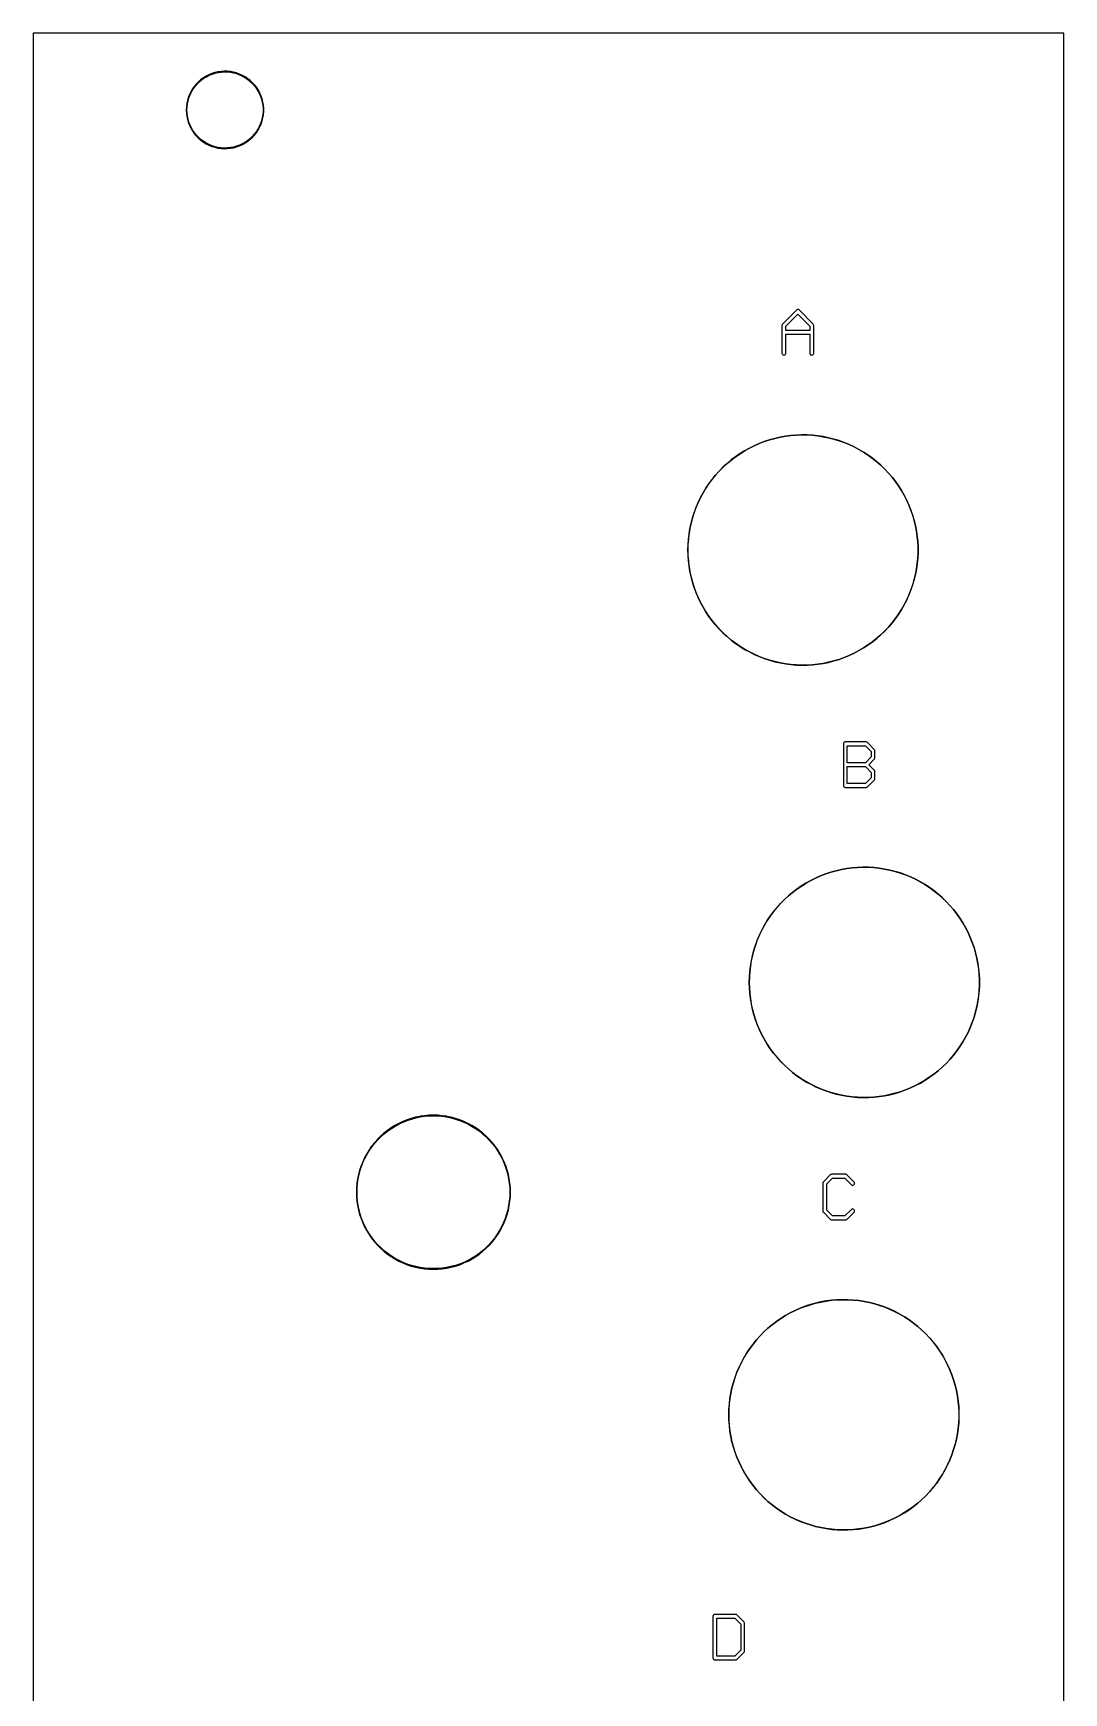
# Model space of a CAD drawing. Extents: x 7 to 47, y 9 to 138.
# Drawn here: x 6.9 to 47.2, y 72.9 to 137.8 of the extents above; entities that cross this region are included whole.
import ezdxf

# ---------------------------------------------------------------- set-up
doc = ezdxf.new("R2010")
doc.units = 0

msp = doc.modelspace()

# ---------------------------------------------------------------- linework, layer by layer
at = {"color": 5, "true_color": 0x0000ff}
msp.add_polyline3d([(47.19574, 9.25322, 0), (47.19574, 137.75436, 0), (6.89355, 137.75436, 0), (6.89355, 9.25322, 0), (47.19574, 9.25322, 0)], close=True, dxfattribs=at)
at = {"color": 34, "true_color": 0x008000}
for points in [[(6.89356, 9.25322, 0), (47.19574, 9.25322, 0), (47.19574, 137.75436, 0), (6.89356, 137.75436, 0), (6.89356, 9.25322, 0)], [(14.24177, 136.26083, 0), (14.11985, 136.24305, 0), (14.11593, 136.24243, 0), (13.99655, 136.21449, 0), (13.87971, 136.17893, 0), (13.76541, 136.13321, 0), (13.76187, 136.1314, 0), (13.65265, 136.07552, 0), (13.54851, 136.01203, 0), (13.45199, 135.93837, 0), (13.35801, 135.85709, 0), (13.26884, 135.76792, 0), (13.19264, 135.67393, 0), (13.12152, 135.57488, 0), (13.05802, 135.4682, 0), (13.05622, 135.46466, 0), (13.00542, 135.3529, 0), (12.9597, 135.2386, 0), (12.92668, 135.12176, 0), (12.90128, 135.00237, 0), (12.90065, 134.99846, 0), (12.88542, 134.87654, 0), (12.88034, 134.75461, 0), (12.88542, 134.6327, 0), (12.90065, 134.51077, 0), (12.90128, 134.50684, 0), (12.92668, 134.38747, 0), (12.9597, 134.27063, 0), (13.00542, 134.15633, 0), (13.05622, 134.04457, 0), (13.05802, 134.04103, 0), (13.12152, 133.93435, 0), (13.19264, 133.83528, 0), (13.26884, 133.74131, 0), (13.27165, 133.73849, 0), (13.27167, 133.73848, 0), (13.35801, 133.65214, 0), (13.45199, 133.57086, 0), (13.54851, 133.4972, 0), (13.65265, 133.43369, 0), (13.76187, 133.37782, 0), (13.76541, 133.37602, 0), (13.87971, 133.3303, 0), (13.99655, 133.29473, 0), (14.11593, 133.26679, 0), (14.11985, 133.26618, 0), (14.24177, 133.2484, 0), (14.3637, 133.24078, 0), (14.48562, 133.24331, 0), (14.60753, 133.25602, 0), (14.61146, 133.25664, 0), (14.73338, 133.2795, 0), (14.85022, 133.30998, 0), (14.96452, 133.35316, 0), (15.07628, 133.40396, 0), (15.07982, 133.40575, 0), (15.1865, 133.46418, 0), (15.2881, 133.53276, 0), (15.38462, 133.60896, 0), (15.47352, 133.69278, 0), (15.47633, 133.69559, 0), (15.55761, 133.78702, 0), (15.63381, 133.88355, 0), (15.69985, 133.98768, 0), (15.75573, 134.09691, 0), (15.75753, 134.10045, 0), (15.80833, 134.21221, 0), (15.84643, 134.32651, 0), (15.87691, 134.44589, 0), (15.89723, 134.56781, 0), (15.89785, 134.57173, 0), (15.90802, 134.69366, 0), (15.90802, 134.81557, 0), (15.89785, 134.9375, 0), (15.89723, 134.94142, 0), (15.87691, 135.06334, 0), (15.84643, 135.18271, 0), (15.80833, 135.29702, 0), (15.75753, 135.40878, 0), (15.75573, 135.41232, 0), (15.69985, 135.52153, 0), (15.63381, 135.62567, 0), (15.55761, 135.72219, 0), (15.47633, 135.81364, 0), (15.47352, 135.81645, 0), (15.38462, 135.90027, 0), (15.2881, 135.97647, 0), (15.1865, 136.04505, 0), (15.07982, 136.10346, 0), (15.07628, 136.10526, 0), (14.96452, 136.15607, 0), (14.85022, 136.19925, 0), (14.73338, 136.22972, 0), (14.61146, 136.25259, 0), (14.60753, 136.25322, 0), (14.48562, 136.26592, 0), (14.3637, 136.26845, 0), (14.24177, 136.26083, 0)], [(14.60627, 133.28129, 0), (14.48562, 133.26871, 0), (14.3637, 133.26618, 0), (14.24177, 133.2738, 0), (14.12325, 133.29108, 0), (14.0044, 133.31889, 0), (13.88756, 133.35445, 0), (13.77336, 133.40013, 0), (13.66758, 133.45425, 0), (13.56344, 133.51775, 0), (13.46692, 133.59141, 0), (13.37301, 133.67262, 0), (13.28939, 133.75624, 0), (13.21319, 133.85022, 0), (13.14207, 133.94927, 0), (13.07938, 134.0546, 0), (13.02957, 134.16417, 0), (12.98385, 134.27848, 0), (12.95083, 134.39532, 0), (12.92577, 134.51312, 0), (12.91082, 134.6327, 0), (12.90574, 134.75461, 0), (12.91082, 134.87654, 0), (12.92577, 134.99611, 0), (12.95083, 135.11391, 0), (12.98385, 135.23075, 0), (13.02957, 135.34504, 0), (13.0794, 135.45466, 0), (13.14207, 135.55994, 0), (13.21319, 135.65901, 0), (13.28939, 135.75299, 0), (13.37294, 135.83654, 0), (13.46692, 135.91782, 0), (13.56344, 135.99148, 0), (13.66758, 136.05498, 0), (13.77336, 136.1091, 0), (13.88756, 136.15477, 0), (14.0044, 136.19034, 0), (14.12325, 136.21815, 0), (14.24177, 136.23543, 0), (14.3637, 136.24305, 0), (14.48562, 136.24052, 0), (14.60615, 136.22796, 0), (14.72553, 136.20558, 0), (14.84237, 136.17509, 0), (14.95667, 136.13192, 0), (15.06694, 136.0818, 0), (15.17157, 136.02449, 0), (15.27317, 135.95592, 0), (15.36969, 135.87972, 0), (15.45672, 135.79766, 0), (15.53706, 135.70727, 0), (15.61326, 135.61075, 0), (15.6793, 135.50661, 0), (15.73343, 135.40081, 0), (15.78418, 135.28917, 0), (15.82228, 135.17487, 0), (15.85276, 135.05549, 0), (15.87248, 134.9372, 0), (15.88262, 134.81557, 0), (15.88262, 134.69366, 0), (15.87248, 134.57203, 0), (15.85276, 134.45374, 0), (15.82228, 134.33436, 0), (15.78418, 134.22005, 0), (15.73347, 134.1085, 0), (15.6793, 134.00262, 0), (15.61326, 133.89848, 0), (15.53706, 133.80196, 0), (15.45666, 133.71151, 0), (15.36969, 133.62951, 0), (15.27317, 133.55331, 0), (15.17157, 133.48473, 0), (15.06694, 133.42743, 0), (14.95667, 133.37731, 0), (14.84237, 133.33412, 0), (14.72553, 133.30365, 0), (14.60627, 133.28129, 0)], [(36.18923, 126.3793, 0), (36.1784, 126.35806, 0), (36.17467, 126.33451, 0), (36.17467, 125.24994, 0), (36.1784, 125.22639, 0), (36.18923, 125.20515, 0), (36.20609, 125.18829, 0), (36.22733, 125.17746, 0), (36.25087, 125.17374, 0), (36.27442, 125.17746, 0), (36.29566, 125.18829, 0), (36.31252, 125.20515, 0), (36.32335, 125.22639, 0), (36.32707, 125.24994, 0), (36.32707, 125.98654, 0), (37.26179, 125.98654, 0), (37.26179, 125.24994, 0), (37.26552, 125.22639, 0), (37.27635, 125.20515, 0), (37.29321, 125.18829, 0), (37.31445, 125.17746, 0), (37.33799, 125.17374, 0), (37.36154, 125.17746, 0), (37.38277, 125.18829, 0), (37.39964, 125.20515, 0), (37.41046, 125.22639, 0), (37.41419, 125.24994, 0), (37.41419, 126.33451, 0), (37.41046, 126.35806, 0), (37.39964, 126.3793, 0), (36.85609, 126.92284, 0), (36.85608, 126.92286, 0), (36.83921, 126.93972, 0), (36.81798, 126.95055, 0), (36.79444, 126.95427, 0), (36.77089, 126.95055, 0), (36.74965, 126.93972, 0), (36.18923, 126.3793, 0)], [(37.26179, 126.13894, 0), (36.32707, 126.13894, 0), (36.32707, 126.30428, 0), (36.79444, 126.77165, 0), (37.26179, 126.30429, 0), (37.26179, 126.13894, 0)], [(36.72838, 122.04826, 0), (36.51757, 122.03048, 0), (36.30675, 122.00255, 0), (36.30636, 122.00248, 0), (36.09808, 121.96438, 0), (35.8898, 121.91866, 0), (35.68406, 121.86024, 0), (35.4834, 121.7942, 0), (35.28528, 121.718, 0), (35.0897, 121.63164, 0), (34.8992, 121.53766, 0), (34.89885, 121.53748, 0), (34.71343, 121.43588, 0), (34.53309, 121.32158, 0), (34.35783, 121.2022, 0), (34.18765, 121.07266, 0), (34.02509, 120.93804, 0), (33.86761, 120.79326, 0), (33.86733, 120.79298, 0), (33.72001, 120.64058, 0), (33.57777, 120.4831, 0), (33.44315, 120.318, 0), (33.31615, 120.14782, 0), (33.19677, 119.97256, 0), (33.08755, 119.78968, 0), (32.98595, 119.60172, 0), (32.98577, 119.60137, 0), (32.89432, 119.41087, 0), (32.81051, 119.21529, 0), (32.73684, 119.01463, 0), (32.67335, 118.81397, 0), (32.61746, 118.60823, 0), (32.57429, 118.39995, 0), (32.53873, 118.18913, 0), (32.53866, 118.18874, 0), (32.51327, 117.97792, 0), (32.49803, 117.76709, 0), (32.49295, 117.55373, 0), (32.49803, 117.34038, 0), (32.51327, 117.12955, 0), (32.53866, 116.91874, 0), (32.53873, 116.91834, 0), (32.57429, 116.70752, 0), (32.61746, 116.49924, 0), (32.67335, 116.2935, 0), (32.73684, 116.09284, 0), (32.81051, 115.89218, 0), (32.89432, 115.6966, 0), (32.98577, 115.5061, 0), (32.98595, 115.50575, 0), (33.08755, 115.31779, 0), (33.19677, 115.13491, 0), (33.31615, 114.95965, 0), (33.44315, 114.78947, 0), (33.57777, 114.62437, 0), (33.72001, 114.46689, 0), (33.86733, 114.31449, 0), (33.86761, 114.31421, 0), (34.02509, 114.16943, 0), (34.18765, 114.03481, 0), (34.35783, 113.90527, 0), (34.53309, 113.78589, 0), (34.71343, 113.67159, 0), (34.89885, 113.56999, 0), (34.8992, 113.56981, 0), (35.0897, 113.47583, 0), (35.28528, 113.38947, 0), (35.4834, 113.31327, 0), (35.68406, 113.24723, 0), (35.8898, 113.18881, 0), (36.09808, 113.14309, 0), (36.30636, 113.10499, 0), (36.30675, 113.10493, 0), (36.51757, 113.07699, 0), (36.72838, 113.05921, 0), (36.94175, 113.05158, 0), (37.15511, 113.05412, 0), (37.36594, 113.06683, 0), (37.57929, 113.08968, 0), (37.57969, 113.08975, 0), (37.78797, 113.12277, 0), (37.99625, 113.16341, 0), (38.20199, 113.21675, 0), (38.40773, 113.27771, 0), (38.60584, 113.34883, 0), (38.80397, 113.43011, 0), (38.99701, 113.52155, 0), (38.99736, 113.52173, 0), (39.18497, 113.62061, 0), (39.18531, 113.62079, 0), (39.3682, 113.72747, 0), (39.546, 113.84431, 0), (39.71871, 113.96877, 0), (39.88382, 114.10085, 0), (40.04384, 114.24055, 0), (40.19624, 114.38787, 0), (40.19652, 114.38815, 0), (40.34384, 114.54309, 0), (40.481, 114.70565, 0), (40.61307, 114.87329, 0), (40.735, 115.04601, 0), (40.8493, 115.22635, 0), (40.95344, 115.41177, 0), (41.0525, 115.59973, 0), (41.05268, 115.60008, 0), (41.13904, 115.79312, 0), (41.21777, 115.99124, 0), (41.28636, 116.1919, 0), (41.34732, 116.39764, 0), (41.39558, 116.60338, 0), (41.43622, 116.81166, 0), (41.43627, 116.81206, 0), (41.4667, 117.02248, 0), (41.46676, 117.02287, 0), (41.48708, 117.23623, 0), (41.49724, 117.44706, 0), (41.49724, 117.66041, 0), (41.48708, 117.87124, 0), (41.46676, 118.0846, 0), (41.43627, 118.29542, 0), (41.43622, 118.29581, 0), (41.39558, 118.50409, 0), (41.34732, 118.70983, 0), (41.28636, 118.91557, 0), (41.21777, 119.11623, 0), (41.13904, 119.31435, 0), (41.05268, 119.50739, 0), (41.0525, 119.50774, 0), (40.95362, 119.69535, 0), (40.95344, 119.6957, 0), (40.8493, 119.88112, 0), (40.735, 120.06146, 0), (40.61307, 120.23418, 0), (40.481, 120.40182, 0), (40.34384, 120.56438, 0), (40.19652, 120.71932, 0), (40.19624, 120.7196, 0), (40.04384, 120.86692, 0), (39.88382, 121.00662, 0), (39.71871, 121.1387, 0), (39.546, 121.26316, 0), (39.3682, 121.38, 0), (39.18531, 121.48668, 0), (38.99736, 121.58574, 0), (38.99701, 121.58592, 0), (38.80397, 121.67736, 0), (38.60584, 121.75864, 0), (38.40773, 121.82976, 0), (38.20199, 121.89072, 0), (37.99625, 121.94406, 0), (37.78797, 121.9847, 0), (37.78758, 121.98477, 0), (37.78756, 121.98477, 0), (37.57969, 122.01772, 0), (37.57929, 122.01779, 0), (37.36594, 122.04065, 0), (37.15511, 122.05335, 0), (36.94175, 122.05589, 0), (36.72838, 122.04826, 0)], [(37.36594, 113.06937, 0), (37.15511, 113.05666, 0), (36.94175, 113.05413, 0), (36.72838, 113.06175, 0), (36.51757, 113.07953, 0), (36.30681, 113.10746, 0), (36.09887, 113.1455, 0), (35.89059, 113.19122, 0), (35.68484, 113.24964, 0), (35.48419, 113.31568, 0), (35.28607, 113.39188, 0), (35.09049, 113.47824, 0), (34.90021, 113.57211, 0), (34.71492, 113.67364, 0), (34.53458, 113.78794, 0), (34.35931, 113.90732, 0), (34.18914, 114.03686, 0), (34.02658, 114.17148, 0), (33.86918, 114.31618, 0), (33.72206, 114.46838, 0), (33.57982, 114.62586, 0), (33.4452, 114.79096, 0), (33.31819, 114.96114, 0), (33.19882, 115.1364, 0), (33.08959, 115.31928, 0), (32.98811, 115.50704, 0), (32.89674, 115.69739, 0), (32.81292, 115.89297, 0), (32.73926, 116.09363, 0), (32.67575, 116.29429, 0), (32.61988, 116.50003, 0), (32.5767, 116.70831, 0), (32.54119, 116.91886, 0), (32.5158, 117.12955, 0), (32.50056, 117.34038, 0), (32.49548, 117.55373, 0), (32.50056, 117.76709, 0), (32.5158, 117.97792, 0), (32.54118, 118.18859, 0), (32.5767, 118.39916, 0), (32.61988, 118.60744, 0), (32.67575, 118.81318, 0), (32.73926, 119.01384, 0), (32.81292, 119.2145, 0), (32.89674, 119.41008, 0), (32.98811, 119.60043, 0), (33.08959, 119.78819, 0), (33.19882, 119.97107, 0), (33.31819, 120.14633, 0), (33.4452, 120.31651, 0), (33.57982, 120.48161, 0), (33.72206, 120.63909, 0), (33.86918, 120.79129, 0), (34.02658, 120.93599, 0), (34.18914, 121.07061, 0), (34.35931, 121.20015, 0), (34.53458, 121.31953, 0), (34.71492, 121.43383, 0), (34.90021, 121.53536, 0), (35.09049, 121.62923, 0), (35.28607, 121.71559, 0), (35.48419, 121.79179, 0), (35.68484, 121.85783, 0), (35.89059, 121.91625, 0), (36.09887, 121.96197, 0), (36.30701, 122.00004, 0), (36.51757, 122.02794, 0), (36.72838, 122.04572, 0), (36.94175, 122.05334, 0), (37.15511, 122.05081, 0), (37.36594, 122.03811, 0), (37.57929, 122.01524, 0), (37.57931, 122.01524, 0), (37.78718, 121.98229, 0), (37.99546, 121.94165, 0), (38.2012, 121.88831, 0), (38.40694, 121.82735, 0), (38.60506, 121.75623, 0), (38.80317, 121.67495, 0), (38.99604, 121.5836, 0), (39.18383, 121.48463, 0), (39.3667, 121.37795, 0), (39.54451, 121.26111, 0), (39.71723, 121.13665, 0), (39.88233, 121.00457, 0), (40.04235, 120.86487, 0), (40.19458, 120.71771, 0), (40.34179, 120.56289, 0), (40.47894, 120.40033, 0), (40.61103, 120.23269, 0), (40.73295, 120.05997, 0), (40.84725, 119.87963, 0), (40.95139, 119.69421, 0), (41.05026, 119.50661, 0), (41.05026, 119.5066, 0), (41.13662, 119.31356, 0), (41.21537, 119.11544, 0), (41.28394, 118.91478, 0), (41.34491, 118.70904, 0), (41.39317, 118.5033, 0), (41.43376, 118.29526, 0), (41.46423, 118.0846, 0), (41.48455, 117.87124, 0), (41.49471, 117.66041, 0), (41.49471, 117.44706, 0), (41.48455, 117.23623, 0), (41.46423, 117.02287, 0), (41.43376, 116.81218, 0), (41.39317, 116.60417, 0), (41.34491, 116.39843, 0), (41.28394, 116.19269, 0), (41.21537, 115.99203, 0), (41.13662, 115.79391, 0), (41.05026, 115.60087, 0), (40.95139, 115.41326, 0), (40.84725, 115.22784, 0), (40.73295, 115.0475, 0), (40.61103, 114.87478, 0), (40.47894, 114.70714, 0), (40.34179, 114.54458, 0), (40.19458, 114.38976, 0), (40.04235, 114.2426, 0), (39.88233, 114.1029, 0), (39.71723, 113.97082, 0), (39.54451, 113.84636, 0), (39.3667, 113.72952, 0), (39.18383, 113.62284, 0), (38.99604, 113.52387, 0), (38.80317, 113.43252, 0), (38.60506, 113.35124, 0), (38.40694, 113.28012, 0), (38.2012, 113.21916, 0), (37.99546, 113.16582, 0), (37.78718, 113.12518, 0), (37.57931, 113.09223, 0), (37.57929, 113.09223, 0), (37.36594, 113.06937, 0)], [(39.7974, 108.57577, 0), (39.80823, 108.59701, 0), (39.81196, 108.62055, 0), (39.81196, 108.89233, 0), (39.80823, 108.91588, 0), (39.7974, 108.93712, 0), (39.57253, 109.16412, 0), (39.7974, 109.39111, 0), (39.80823, 109.41235, 0), (39.81196, 109.4359, 0), (39.81196, 109.70513, 0), (39.80823, 109.72868, 0), (39.7974, 109.74992, 0), (39.52816, 110.0217, 0), (39.5113, 110.03856, 0), (39.49006, 110.04939, 0), (39.46652, 110.05311, 0), (38.65117, 110.05311, 0), (38.62763, 110.04939, 0), (38.60638, 110.03856, 0), (38.58953, 110.0217, 0), (38.5787, 110.00046, 0), (38.57497, 109.97691, 0), (38.57497, 108.35131, 0), (38.5787, 108.32777, 0), (38.58953, 108.30653, 0), (38.60638, 108.28967, 0), (38.62763, 108.27884, 0), (38.65117, 108.27511, 0), (39.46652, 108.27511, 0), (39.49006, 108.27884, 0), (39.5113, 108.28967, 0), (39.7974, 108.57577, 0)], [(39.43599, 109.24031, 0), (38.72737, 109.24031, 0), (38.72737, 109.90071, 0), (39.436, 109.90071, 0), (39.65956, 109.67504, 0), (39.65956, 109.46599, 0), (39.43599, 109.24031, 0)], [(39.43628, 108.42751, 0), (38.72737, 108.42751, 0), (38.72737, 109.08791, 0), (39.436, 109.08791, 0), (39.65956, 108.86224, 0), (39.65956, 108.65079, 0), (39.43628, 108.42751, 0)], [(39.12869, 105.14965, 0), (38.91787, 105.13187, 0), (38.70706, 105.10393, 0), (38.70666, 105.10386, 0), (38.49837, 105.06576, 0), (38.2901, 105.02004, 0), (38.08435, 104.96162, 0), (37.88369, 104.89558, 0), (37.68558, 104.81938, 0), (37.49, 104.73302, 0), (37.48964, 104.73284, 0), (37.2995, 104.63904, 0), (37.29914, 104.63886, 0), (37.11372, 104.53726, 0), (36.93339, 104.42296, 0), (36.75813, 104.30358, 0), (36.58795, 104.17404, 0), (36.42539, 104.03942, 0), (36.26791, 103.89464, 0), (36.26762, 103.89436, 0), (36.12031, 103.74196, 0), (35.97807, 103.58448, 0), (35.84344, 103.41938, 0), (35.71645, 103.2492, 0), (35.59707, 103.07394, 0), (35.48785, 102.89106, 0), (35.38624, 102.7031, 0), (35.38606, 102.70275, 0), (35.29463, 102.51225, 0), (35.21081, 102.31667, 0), (35.13715, 102.11601, 0), (35.07365, 101.91535, 0), (35.01777, 101.70961, 0), (34.97459, 101.50133, 0), (34.93903, 101.29051, 0), (34.93896, 101.29012, 0), (34.91357, 101.07929, 0), (34.89833, 100.86848, 0), (34.89324, 100.65512, 0), (34.89833, 100.44176, 0), (34.91357, 100.23093, 0), (34.93896, 100.02012, 0), (34.93903, 100.01972, 0), (34.97459, 99.8089, 0), (35.01777, 99.60062, 0), (35.07365, 99.39488, 0), (35.13715, 99.19422, 0), (35.21081, 98.99356, 0), (35.29463, 98.79798, 0), (35.38606, 98.60748, 0), (35.38624, 98.60713, 0), (35.48785, 98.41917, 0), (35.59707, 98.23629, 0), (35.71645, 98.06103, 0), (35.84344, 97.89085, 0), (35.97807, 97.72575, 0), (36.12031, 97.56827, 0), (36.26762, 97.41587, 0), (36.26791, 97.41559, 0), (36.42539, 97.27081, 0), (36.58795, 97.13619, 0), (36.75813, 97.00665, 0), (36.93339, 96.88727, 0), (37.11372, 96.77297, 0), (37.29914, 96.67137, 0), (37.2995, 96.67119, 0), (37.49, 96.57721, 0), (37.68558, 96.49085, 0), (37.88369, 96.41465, 0), (38.08435, 96.34861, 0), (38.2901, 96.29019, 0), (38.49837, 96.24447, 0), (38.70666, 96.20637, 0), (38.70706, 96.2063, 0), (38.91787, 96.17836, 0), (39.12869, 96.16058, 0), (39.34205, 96.15297, 0), (39.55542, 96.15551, 0), (39.76624, 96.1682, 0), (39.9796, 96.19107, 0), (39.97999, 96.19113, 0), (40.18786, 96.22408, 0), (40.18788, 96.22408, 0), (40.18827, 96.22415, 0), (40.39655, 96.26479, 0), (40.60229, 96.31813, 0), (40.80803, 96.37909, 0), (41.00615, 96.45021, 0), (41.20427, 96.53149, 0), (41.3973, 96.62293, 0), (41.39766, 96.62311, 0), (41.58562, 96.72217, 0), (41.7685, 96.82885, 0), (41.9463, 96.94569, 0), (42.11902, 97.07015, 0), (42.28412, 97.20223, 0), (42.44414, 97.34193, 0), (42.59654, 97.48925, 0), (42.59682, 97.48953, 0), (42.74414, 97.64447, 0), (42.8813, 97.80703, 0), (43.01338, 97.97467, 0), (43.1353, 98.14739, 0), (43.2496, 98.32773, 0), (43.35374, 98.51315, 0), (43.4528, 98.70111, 0), (43.45298, 98.70146, 0), (43.53934, 98.8945, 0), (43.61808, 99.09262, 0), (43.68666, 99.29328, 0), (43.74762, 99.49902, 0), (43.79588, 99.70476, 0), (43.83652, 99.91304, 0), (43.83658, 99.91344, 0), (43.86707, 100.12426, 0), (43.88739, 100.33761, 0), (43.89755, 100.54844, 0), (43.89755, 100.7618, 0), (43.88739, 100.97262, 0), (43.86707, 101.18597, 0), (43.83658, 101.3968, 0), (43.83652, 101.39719, 0), (43.79588, 101.60547, 0), (43.74762, 101.81121, 0), (43.68666, 102.01695, 0), (43.61808, 102.21761, 0), (43.53934, 102.41573, 0), (43.45298, 102.60877, 0), (43.4528, 102.60912, 0), (43.35392, 102.79673, 0), (43.35374, 102.79708, 0), (43.2496, 102.9825, 0), (43.1353, 103.16284, 0), (43.01338, 103.33556, 0), (42.8813, 103.5032, 0), (42.74414, 103.66576, 0), (42.59682, 103.8207, 0), (42.59654, 103.82098, 0), (42.44414, 103.9683, 0), (42.28412, 104.108, 0), (42.11902, 104.24008, 0), (41.9463, 104.36454, 0), (41.7685, 104.48138, 0), (41.58562, 104.58806, 0), (41.39766, 104.68712, 0), (41.3973, 104.6873, 0), (41.20427, 104.77874, 0), (41.00615, 104.86002, 0), (40.80803, 104.93114, 0), (40.60229, 104.9921, 0), (40.39655, 105.04544, 0), (40.18827, 105.08608, 0), (40.18788, 105.08615, 0), (40.18786, 105.08615, 0), (39.97999, 105.1191, 0), (39.9796, 105.11916, 0), (39.76624, 105.14203, 0), (39.55542, 105.15473, 0), (39.34205, 105.15727, 0), (39.12869, 105.14965, 0)], [(39.76624, 96.17075, 0), (39.55542, 96.15805, 0), (39.34205, 96.15551, 0), (39.12869, 96.16313, 0), (38.91787, 96.18091, 0), (38.70709, 96.20885, 0), (38.49917, 96.24688, 0), (38.29088, 96.2926, 0), (38.08515, 96.35102, 0), (37.88449, 96.41706, 0), (37.68636, 96.49326, 0), (37.49078, 96.57962, 0), (37.30064, 96.67342, 0), (37.11522, 96.77502, 0), (36.93488, 96.88932, 0), (36.75962, 97.0087, 0), (36.58944, 97.13824, 0), (36.42687, 97.27286, 0), (36.26956, 97.41748, 0), (36.12236, 97.56976, 0), (35.98012, 97.72724, 0), (35.8455, 97.89234, 0), (35.7185, 98.06252, 0), (35.59912, 98.23778, 0), (35.4899, 98.42066, 0), (35.38841, 98.60842, 0), (35.29704, 98.79877, 0), (35.21322, 98.99435, 0), (35.13956, 99.19501, 0), (35.07606, 99.39567, 0), (35.02018, 99.60141, 0), (34.97699, 99.80969, 0), (34.94149, 100.02024, 0), (34.9161, 100.23093, 0), (34.90086, 100.44176, 0), (34.89578, 100.65512, 0), (34.90086, 100.86848, 0), (34.9161, 101.07929, 0), (34.94148, 101.28997, 0), (34.97699, 101.50054, 0), (35.02018, 101.70882, 0), (35.07606, 101.91456, 0), (35.13956, 102.11522, 0), (35.21322, 102.31588, 0), (35.29704, 102.51146, 0), (35.38841, 102.70181, 0), (35.4899, 102.88957, 0), (35.59912, 103.07245, 0), (35.7185, 103.24771, 0), (35.8455, 103.41789, 0), (35.98012, 103.58299, 0), (36.12236, 103.74047, 0), (36.26956, 103.89275, 0), (36.42687, 104.03737, 0), (36.58944, 104.17199, 0), (36.75962, 104.30153, 0), (36.93488, 104.42091, 0), (37.11522, 104.53521, 0), (37.3006, 104.63679, 0), (37.49078, 104.73061, 0), (37.68636, 104.81697, 0), (37.88449, 104.89317, 0), (38.08515, 104.95921, 0), (38.29088, 105.01763, 0), (38.49917, 105.06335, 0), (38.70729, 105.10142, 0), (38.91787, 105.12933, 0), (39.12869, 105.14711, 0), (39.34205, 105.15472, 0), (39.55542, 105.15218, 0), (39.76624, 105.13949, 0), (39.9796, 105.11662, 0), (39.97961, 105.11662, 0), (40.18748, 105.08367, 0), (40.39576, 105.04303, 0), (40.6015, 104.98969, 0), (40.80724, 104.92873, 0), (41.00536, 104.85761, 0), (41.20348, 104.77633, 0), (41.39644, 104.68493, 0), (41.58413, 104.58601, 0), (41.76701, 104.47933, 0), (41.94481, 104.36249, 0), (42.11753, 104.23803, 0), (42.28263, 104.10595, 0), (42.44265, 103.96625, 0), (42.59488, 103.81909, 0), (42.74209, 103.66427, 0), (42.87925, 103.50171, 0), (43.01133, 103.33407, 0), (43.13325, 103.16135, 0), (43.24755, 102.98101, 0), (43.35169, 102.79559, 0), (43.4506, 102.60792, 0), (43.53693, 102.41494, 0), (43.61567, 102.21682, 0), (43.68425, 102.01616, 0), (43.74521, 101.81042, 0), (43.79347, 101.60468, 0), (43.83411, 101.3964, 0), (43.86453, 101.18597, 0), (43.88485, 100.97262, 0), (43.89501, 100.7618, 0), (43.89501, 100.54844, 0), (43.88485, 100.33761, 0), (43.86453, 100.12426, 0), (43.8341, 99.91376, 0), (43.79347, 99.70555, 0), (43.74521, 99.49981, 0), (43.68425, 99.29407, 0), (43.61567, 99.09341, 0), (43.53693, 98.89529, 0), (43.45057, 98.70225, 0), (43.35169, 98.51464, 0), (43.24755, 98.32922, 0), (43.13325, 98.14888, 0), (43.01133, 97.97616, 0), (42.87925, 97.80852, 0), (42.74209, 97.64596, 0), (42.59488, 97.49114, 0), (42.44265, 97.34398, 0), (42.28263, 97.20428, 0), (42.11753, 97.0722, 0), (41.94481, 96.94774, 0), (41.76701, 96.8309, 0), (41.58413, 96.72422, 0), (41.39644, 96.6253, 0), (41.20348, 96.5339, 0), (41.00536, 96.45262, 0), (40.80724, 96.3815, 0), (40.6015, 96.32054, 0), (40.39576, 96.2672, 0), (40.18748, 96.22656, 0), (39.97961, 96.19361, 0), (39.9796, 96.19361, 0), (39.76624, 96.17075, 0)], [(24.73717, 90.38859, 0), (24.85401, 90.51813, 0), (24.96069, 90.65529, 0), (25.06229, 90.79753, 0), (25.15373, 90.94485, 0), (25.23501, 91.09979, 0), (25.23681, 91.10333, 0), (25.31047, 91.26081, 0), (25.37651, 91.42337, 0), (25.42985, 91.58847, 0), (25.47557, 91.75865, 0), (25.51113, 91.92883, 0), (25.51176, 91.93276, 0), (25.53715, 92.10547, 0), (25.5524, 92.2782, 0), (25.55748, 92.45346, 0), (25.5524, 92.62871, 0), (25.53715, 92.80144, 0), (25.51176, 92.97416, 0), (25.51113, 92.97808, 0), (25.47557, 93.14826, 0), (25.42985, 93.31844, 0), (25.37651, 93.48354, 0), (25.31047, 93.6461, 0), (25.23681, 93.80358, 0), (25.23501, 93.80712, 0), (25.15373, 93.95952, 0), (25.06229, 94.10938, 0), (24.96069, 94.25162, 0), (24.85401, 94.38878, 0), (24.73717, 94.51832, 0), (24.6099, 94.64559, 0), (24.48036, 94.76243, 0), (24.3432, 94.86911, 0), (24.20096, 94.97071, 0), (24.0511, 95.06215, 0), (23.8987, 95.14343, 0), (23.89516, 95.14523, 0), (23.73768, 95.21889, 0), (23.57512, 95.28493, 0), (23.41002, 95.33827, 0), (23.23984, 95.38399, 0), (23.06966, 95.41955, 0), (23.06574, 95.42018, 0), (22.89302, 95.44558, 0), (22.7203, 95.46081, 0), (22.54503, 95.46589, 0), (22.36978, 95.46081, 0), (22.19706, 95.44558, 0), (22.02434, 95.42018, 0), (22.02041, 95.41955, 0), (21.85023, 95.38399, 0), (21.68005, 95.33827, 0), (21.51495, 95.28493, 0), (21.35239, 95.21889, 0), (21.19491, 95.14523, 0), (21.19137, 95.14343, 0), (21.03643, 95.06215, 0), (20.8891, 94.97071, 0), (20.74687, 94.86911, 0), (20.60971, 94.76243, 0), (20.48017, 94.64559, 0), (20.35572, 94.52114, 0), (20.3557, 94.52113, 0), (20.3529, 94.51832, 0), (20.23605, 94.38878, 0), (20.12938, 94.25162, 0), (20.02778, 94.10938, 0), (19.93634, 93.95952, 0), (19.85506, 93.80712, 0), (19.85325, 93.80358, 0), (19.77959, 93.6461, 0), (19.71356, 93.48354, 0), (19.66022, 93.31844, 0), (19.6145, 93.14826, 0), (19.57894, 92.97808, 0), (19.5783, 92.97416, 0), (19.55292, 92.80144, 0), (19.53768, 92.62871, 0), (19.53259, 92.45346, 0), (19.53768, 92.2782, 0), (19.55292, 92.10547, 0), (19.5783, 91.93276, 0), (19.57894, 91.92883, 0), (19.6145, 91.75865, 0), (19.66022, 91.58847, 0), (19.71356, 91.42337, 0), (19.77959, 91.26081, 0), (19.85325, 91.10333, 0), (19.85506, 91.09979, 0), (19.93634, 90.94485, 0), (20.02778, 90.79753, 0), (20.12938, 90.65529, 0), (20.23605, 90.51813, 0), (20.3529, 90.38859, 0), (20.3557, 90.38578, 0), (20.35572, 90.38577, 0), (20.48017, 90.26132, 0), (20.60971, 90.14448, 0), (20.74687, 90.0378, 0), (20.8891, 89.9362, 0), (21.03643, 89.84476, 0), (21.19137, 89.76348, 0), (21.19491, 89.76168, 0), (21.35239, 89.68802, 0), (21.51495, 89.62198, 0), (21.68005, 89.56864, 0), (21.85023, 89.52292, 0), (22.02041, 89.48736, 0), (22.02434, 89.48674, 0), (22.19706, 89.46134, 0), (22.36978, 89.4461, 0), (22.54503, 89.44102, 0), (22.7203, 89.4461, 0), (22.89302, 89.46134, 0), (23.06574, 89.48674, 0), (23.06966, 89.48736, 0), (23.23984, 89.52292, 0), (23.41002, 89.56864, 0), (23.57512, 89.62198, 0), (23.73768, 89.68802, 0), (23.89516, 89.76168, 0), (23.8987, 89.76348, 0), (24.05364, 89.84476, 0), (24.20096, 89.9362, 0), (24.3432, 90.0378, 0), (24.48036, 90.14448, 0), (24.6099, 90.26132, 0), (24.73717, 90.38859, 0)], [(22.89302, 89.48674, 0), (22.7203, 89.4715, 0), (22.54503, 89.46641, 0), (22.36978, 89.4715, 0), (22.19706, 89.48674, 0), (22.02755, 89.51166, 0), (21.85808, 89.54707, 0), (21.6879, 89.59279, 0), (21.5228, 89.64613, 0), (21.36024, 89.71217, 0), (21.20376, 89.78536, 0), (21.05136, 89.86531, 0), (20.90403, 89.95675, 0), (20.7618, 90.05835, 0), (20.62464, 90.16503, 0), (20.4951, 90.28187, 0), (20.37335, 90.40362, 0), (20.2566, 90.53306, 0), (20.14993, 90.67022, 0), (20.04833, 90.81246, 0), (19.95689, 90.95978, 0), (19.87694, 91.11218, 0), (19.80375, 91.26866, 0), (19.73771, 91.43122, 0), (19.68437, 91.59632, 0), (19.63864, 91.7665, 0), (19.60324, 91.93598, 0), (19.5783, 92.10547, 0), (19.56308, 92.2782, 0), (19.55799, 92.45346, 0), (19.56308, 92.62871, 0), (19.5783, 92.80144, 0), (19.60323, 92.97091, 0), (19.63864, 93.14041, 0), (19.68437, 93.31059, 0), (19.73771, 93.47569, 0), (19.80375, 93.63825, 0), (19.87678, 93.79439, 0), (19.95689, 93.94459, 0), (20.04833, 94.09445, 0), (20.14993, 94.23669, 0), (20.2566, 94.37385, 0), (20.37335, 94.50329, 0), (20.4951, 94.62504, 0), (20.62464, 94.74188, 0), (20.7618, 94.84856, 0), (20.90403, 94.95016, 0), (21.05136, 95.0416, 0), (21.20376, 95.12155, 0), (21.36024, 95.19474, 0), (21.5228, 95.26078, 0), (21.6879, 95.31412, 0), (21.85808, 95.35984, 0), (22.02756, 95.39525, 0), (22.19706, 95.42018, 0), (22.36978, 95.43542, 0), (22.54503, 95.4405, 0), (22.7203, 95.43542, 0), (22.89302, 95.42018, 0), (23.06249, 95.39526, 0), (23.23199, 95.35984, 0), (23.40217, 95.31412, 0), (23.56727, 95.26078, 0), (23.72983, 95.19474, 0), (23.88597, 95.12171, 0), (24.03617, 95.0416, 0), (24.18603, 94.95016, 0), (24.32827, 94.84856, 0), (24.46543, 94.74188, 0), (24.59497, 94.62504, 0), (24.71662, 94.50339, 0), (24.83346, 94.37385, 0), (24.94014, 94.23669, 0), (25.04174, 94.09445, 0), (25.13318, 93.94459, 0), (25.21329, 93.79439, 0), (25.28632, 93.63825, 0), (25.35236, 93.47569, 0), (25.4057, 93.31059, 0), (25.45142, 93.14041, 0), (25.48684, 92.97091, 0), (25.51176, 92.80144, 0), (25.527, 92.62871, 0), (25.53208, 92.45346, 0), (25.527, 92.2782, 0), (25.51176, 92.10547, 0), (25.48683, 91.93598, 0), (25.45142, 91.7665, 0), (25.4057, 91.59632, 0), (25.35236, 91.43122, 0), (25.28632, 91.26866, 0), (25.21313, 91.11218, 0), (25.13318, 90.95978, 0), (25.04174, 90.81246, 0), (24.94014, 90.67022, 0), (24.83346, 90.53306, 0), (24.71662, 90.40352, 0), (24.59497, 90.28187, 0), (24.46543, 90.16503, 0), (24.32827, 90.05835, 0), (24.18603, 89.95675, 0), (24.03871, 89.86531, 0), (23.88631, 89.78536, 0), (23.72983, 89.71217, 0), (23.56727, 89.64613, 0), (23.40217, 89.59279, 0), (23.23199, 89.54707, 0), (23.06249, 89.51165, 0), (22.89302, 89.48674, 0)], [(38.12285, 93.15449, 0), (38.09931, 93.15077, 0), (38.07806, 93.13994, 0), (37.8063, 92.86817, 0), (37.80628, 92.86816, 0), (37.78943, 92.8513, 0), (37.77859, 92.83006, 0), (37.77487, 92.80652, 0), (37.77487, 91.72193, 0), (37.77859, 91.69839, 0), (37.78943, 91.67715, 0), (37.80628, 91.66029, 0), (37.8063, 91.66028, 0), (38.07806, 91.38851, 0), (38.09931, 91.37768, 0), (38.12285, 91.37396, 0), (38.66641, 91.37396, 0), (38.68996, 91.37768, 0), (38.7112, 91.38851, 0), (38.72806, 91.40537, 0), (38.9973, 91.67715, 0), (39.00813, 91.69839, 0), (39.01186, 91.72193, 0), (39.00813, 91.74548, 0), (38.9973, 91.76672, 0), (38.98044, 91.78358, 0), (38.9592, 91.79441, 0), (38.93566, 91.79813, 0), (38.91211, 91.79441, 0), (38.89087, 91.78358, 0), (38.87401, 91.76672, 0), (38.6359, 91.52636, 0), (38.15308, 91.52636, 0), (37.92727, 91.75217, 0), (37.92727, 92.77628, 0), (38.15308, 93.00209, 0), (38.6359, 93.00209, 0), (38.87401, 92.76173, 0), (38.89087, 92.74487, 0), (38.91211, 92.73404, 0), (38.93566, 92.73032, 0), (38.9592, 92.73404, 0), (38.98044, 92.74487, 0), (38.9973, 92.76173, 0), (39.00813, 92.78297, 0), (39.01186, 92.80652, 0), (39.00813, 92.83006, 0), (38.9973, 92.8513, 0), (38.72806, 93.12308, 0), (38.7112, 93.13994, 0), (38.68996, 93.15077, 0), (38.66641, 93.15449, 0), (38.12285, 93.15449, 0)], [(38.32859, 88.24849, 0), (38.11777, 88.23071, 0), (37.90696, 88.20277, 0), (37.90656, 88.2027, 0), (37.69827, 88.1646, 0), (37.49, 88.11888, 0), (37.28426, 88.06046, 0), (37.08359, 87.99442, 0), (36.88548, 87.91822, 0), (36.6899, 87.83186, 0), (36.68954, 87.83168, 0), (36.4994, 87.73788, 0), (36.49904, 87.7377, 0), (36.31363, 87.6361, 0), (36.13329, 87.5218, 0), (35.95803, 87.40242, 0), (35.78785, 87.27288, 0), (35.62529, 87.13826, 0), (35.46781, 86.99348, 0), (35.46752, 86.9932, 0), (35.32021, 86.8408, 0), (35.17797, 86.68332, 0), (35.04334, 86.51822, 0), (34.91635, 86.34804, 0), (34.79697, 86.17278, 0), (34.68775, 85.9899, 0), (34.58615, 85.80194, 0), (34.58597, 85.80159, 0), (34.49452, 85.61109, 0), (34.41071, 85.41551, 0), (34.33705, 85.21485, 0), (34.27355, 85.01419, 0), (34.21767, 84.80845, 0), (34.17449, 84.60017, 0), (34.13893, 84.38935, 0), (34.13886, 84.38896, 0), (34.11347, 84.17813, 0), (34.09823, 83.96732, 0), (34.09315, 83.75395, 0), (34.09823, 83.5406, 0), (34.11347, 83.32978, 0), (34.11352, 83.32938, 0), (34.13886, 83.11896, 0), (34.13893, 83.11856, 0), (34.17449, 82.90774, 0), (34.21767, 82.69946, 0), (34.27355, 82.49372, 0), (34.33705, 82.29306, 0), (34.41071, 82.0924, 0), (34.49452, 81.89682, 0), (34.58597, 81.70632, 0), (34.58615, 81.70596, 0), (34.68775, 81.51801, 0), (34.79697, 81.33513, 0), (34.91635, 81.15987, 0), (35.04334, 80.98969, 0), (35.17797, 80.82459, 0), (35.32021, 80.6671, 0), (35.46752, 80.5147, 0), (35.46781, 80.51443, 0), (35.62529, 80.36964, 0), (35.78785, 80.23502, 0), (35.95803, 80.10549, 0), (36.13329, 79.98611, 0), (36.31363, 79.87181, 0), (36.49904, 79.77021, 0), (36.4994, 79.77003, 0), (36.6899, 79.67605, 0), (36.88548, 79.58969, 0), (37.08359, 79.51349, 0), (37.28426, 79.44745, 0), (37.49, 79.38903, 0), (37.69827, 79.34331, 0), (37.90656, 79.30521, 0), (37.90696, 79.30515, 0), (38.11777, 79.27721, 0), (38.32859, 79.25942, 0), (38.54196, 79.2518, 0), (38.75531, 79.25434, 0), (38.96613, 79.26705, 0), (39.17949, 79.2899, 0), (39.17989, 79.28997, 0), (39.38817, 79.32299, 0), (39.59644, 79.36363, 0), (39.80219, 79.41697, 0), (40.00793, 79.47793, 0), (40.20604, 79.54904, 0), (40.40417, 79.63033, 0), (40.5972, 79.72177, 0), (40.59756, 79.72195, 0), (40.78552, 79.82101, 0), (40.9684, 79.92769, 0), (41.1462, 80.04452, 0), (41.31892, 80.16898, 0), (41.48402, 80.30107, 0), (41.64403, 80.44077, 0), (41.79643, 80.58808, 0), (41.79672, 80.58837, 0), (41.94404, 80.7433, 0), (42.0812, 80.90586, 0), (42.21328, 81.07351, 0), (42.3352, 81.24623, 0), (42.4495, 81.42657, 0), (42.55364, 81.61199, 0), (42.6527, 81.79995, 0), (42.65288, 81.80029, 0), (42.73924, 81.99334, 0), (42.81798, 82.19146, 0), (42.88656, 82.39212, 0), (42.94752, 82.59786, 0), (42.99578, 82.8036, 0), (43.03642, 83.01188, 0), (43.03648, 83.01228, 0), (43.06697, 83.22309, 0), (43.08729, 83.43646, 0), (43.09744, 83.64727, 0), (43.09744, 83.86064, 0), (43.08729, 84.07145, 0), (43.06697, 84.28482, 0), (43.03648, 84.49564, 0), (43.03642, 84.49603, 0), (42.99578, 84.70431, 0), (42.94752, 84.91005, 0), (42.88656, 85.11579, 0), (42.81798, 85.31645, 0), (42.73924, 85.51457, 0), (42.65288, 85.70761, 0), (42.6527, 85.70796, 0), (42.55382, 85.89557, 0), (42.55364, 85.89592, 0), (42.4495, 86.08134, 0), (42.3352, 86.26168, 0), (42.21328, 86.4344, 0), (42.0812, 86.60204, 0), (41.94404, 86.7646, 0), (41.79672, 86.91954, 0), (41.79643, 86.91982, 0), (41.64432, 87.06686, 0), (41.64403, 87.06714, 0), (41.48402, 87.20684, 0), (41.31892, 87.33892, 0), (41.1462, 87.46338, 0), (40.9684, 87.58022, 0), (40.78552, 87.6869, 0), (40.59756, 87.78596, 0), (40.5972, 87.78614, 0), (40.40417, 87.87758, 0), (40.20604, 87.95886, 0), (40.00793, 88.02998, 0), (39.80219, 88.09094, 0), (39.59644, 88.14428, 0), (39.38817, 88.18492, 0), (39.38778, 88.18499, 0), (39.38776, 88.18499, 0), (39.17989, 88.21794, 0), (39.17949, 88.21801, 0), (38.96613, 88.24087, 0), (38.75531, 88.25357, 0), (38.54196, 88.25611, 0), (38.32859, 88.24849, 0)], [(38.96613, 79.26958, 0), (38.75531, 79.25689, 0), (38.54196, 79.25435, 0), (38.32859, 79.26196, 0), (38.11777, 79.27975, 0), (37.90718, 79.30765, 0), (37.69907, 79.34572, 0), (37.49078, 79.39144, 0), (37.28505, 79.44986, 0), (37.08439, 79.5159, 0), (36.88627, 79.5921, 0), (36.69068, 79.67846, 0), (36.50041, 79.77233, 0), (36.31512, 79.87385, 0), (36.13478, 79.98815, 0), (35.95952, 80.10754, 0), (35.78934, 80.23708, 0), (35.62677, 80.3717, 0), (35.46946, 80.51632, 0), (35.32226, 80.6686, 0), (35.18002, 80.82608, 0), (35.0454, 80.99118, 0), (34.9184, 81.16136, 0), (34.79902, 81.33662, 0), (34.6898, 81.51949, 0), (34.58831, 81.70726, 0), (34.49694, 81.89761, 0), (34.41312, 82.09319, 0), (34.33946, 82.29385, 0), (34.27596, 82.49451, 0), (34.22008, 82.70025, 0), (34.1769, 82.90853, 0), (34.14141, 83.11895, 0), (34.14141, 83.11896, 0), (34.116, 83.32978, 0), (34.10076, 83.5406, 0), (34.09568, 83.75395, 0), (34.10076, 83.96732, 0), (34.116, 84.17813, 0), (34.14141, 84.38896, 0), (34.1769, 84.59938, 0), (34.22008, 84.80766, 0), (34.27596, 85.0134, 0), (34.33946, 85.21406, 0), (34.41312, 85.41472, 0), (34.49694, 85.6103, 0), (34.58831, 85.80065, 0), (34.6898, 85.98841, 0), (34.79902, 86.17129, 0), (34.9184, 86.34655, 0), (35.0454, 86.51673, 0), (35.18002, 86.68183, 0), (35.32226, 86.83931, 0), (35.46946, 86.99159, 0), (35.62677, 87.13621, 0), (35.78934, 87.27083, 0), (35.95952, 87.40037, 0), (36.13478, 87.51975, 0), (36.31512, 87.63405, 0), (36.50041, 87.73558, 0), (36.69068, 87.82945, 0), (36.88627, 87.91581, 0), (37.08439, 87.99201, 0), (37.28505, 88.05805, 0), (37.49078, 88.11647, 0), (37.69907, 88.16219, 0), (37.90699, 88.20022, 0), (38.11777, 88.22817, 0), (38.32859, 88.24595, 0), (38.54196, 88.25357, 0), (38.75531, 88.25102, 0), (38.96613, 88.23832, 0), (39.17945, 88.21547, 0), (39.38738, 88.18251, 0), (39.59566, 88.14187, 0), (39.8014, 88.08853, 0), (40.00714, 88.02757, 0), (40.20526, 87.95645, 0), (40.40338, 87.87517, 0), (40.59624, 87.78382, 0), (40.78403, 87.68485, 0), (40.96691, 87.57817, 0), (41.14471, 87.46133, 0), (41.31743, 87.33687, 0), (41.48252, 87.20479, 0), (41.64255, 87.06509, 0), (41.79478, 86.91793, 0), (41.94198, 86.76311, 0), (42.07915, 86.60055, 0), (42.21123, 86.43291, 0), (42.33315, 86.26019, 0), (42.44745, 86.07985, 0), (42.55159, 85.89443, 0), (42.6505, 85.70676, 0), (42.73683, 85.51378, 0), (42.81557, 85.31566, 0), (42.88415, 85.115, 0), (42.94511, 84.90926, 0), (42.99337, 84.70352, 0), (43.03401, 84.49524, 0), (43.06443, 84.28482, 0), (43.08475, 84.07145, 0), (43.09491, 83.86064, 0), (43.09491, 83.64727, 0), (43.08475, 83.43646, 0), (43.06443, 83.22309, 0), (43.034, 83.0126, 0), (42.99337, 82.80439, 0), (42.94511, 82.59865, 0), (42.88415, 82.39291, 0), (42.81557, 82.19225, 0), (42.73683, 81.99413, 0), (42.65047, 81.80109, 0), (42.55159, 81.61348, 0), (42.44745, 81.42806, 0), (42.33315, 81.24772, 0), (42.21123, 81.075, 0), (42.07915, 80.90736, 0), (41.94198, 80.7448, 0), (41.79478, 80.58998, 0), (41.64255, 80.44282, 0), (41.48252, 80.30312, 0), (41.31743, 80.17104, 0), (41.14471, 80.04658, 0), (40.96691, 79.92974, 0), (40.78403, 79.82306, 0), (40.59624, 79.72409, 0), (40.40338, 79.63274, 0), (40.20526, 79.55146, 0), (40.00714, 79.48034, 0), (39.8014, 79.41938, 0), (39.59566, 79.36604, 0), (39.38738, 79.3254, 0), (39.17951, 79.29245, 0), (39.17949, 79.29245, 0), (38.96613, 79.26958, 0)], [(34.69962, 74.47627, 0), (34.71045, 74.49751, 0), (34.71418, 74.52105, 0), (34.71418, 75.60563, 0), (34.71045, 75.62918, 0), (34.69962, 75.65042, 0), (34.41098, 75.93906, 0), (34.38974, 75.94989, 0), (34.3662, 75.95361, 0), (33.55086, 75.95361, 0), (33.52731, 75.94989, 0), (33.50607, 75.93906, 0), (33.48921, 75.9222, 0), (33.47838, 75.90096, 0), (33.47466, 75.87741, 0), (33.47466, 74.24928, 0), (33.47838, 74.22573, 0), (33.48921, 74.20449, 0), (33.50607, 74.18763, 0), (33.52731, 74.1768, 0), (33.55086, 74.17308, 0), (34.3662, 74.17308, 0), (34.38974, 74.1768, 0), (34.41098, 74.18763, 0), (34.69962, 74.47627, 0)], [(34.33597, 74.32548, 0), (33.62706, 74.32548, 0), (33.62706, 75.80121, 0), (34.33596, 75.80121, 0), (34.56178, 75.57539, 0), (34.56178, 74.55129, 0), (34.33597, 74.32548, 0)]]:
    msp.add_polyline3d(points, close=True, dxfattribs=at)

doc.saveas('drawing.dxf')
